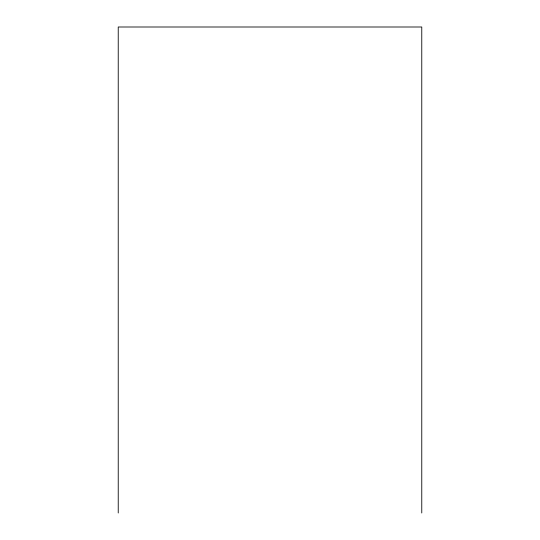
<?xml version="1.0" encoding="UTF-8"?>
<svg xmlns="http://www.w3.org/2000/svg" width="540" height="540" viewBox="0 0 540 540"><rect width="100%" height="100%" fill="white"/><g stroke="black" fill="none" stroke-linecap="round" stroke-linejoin="round"><path stroke-width="0.81" d="M421.767 513L421.767 27L118.233 27L118.233 513"/></g></svg>
